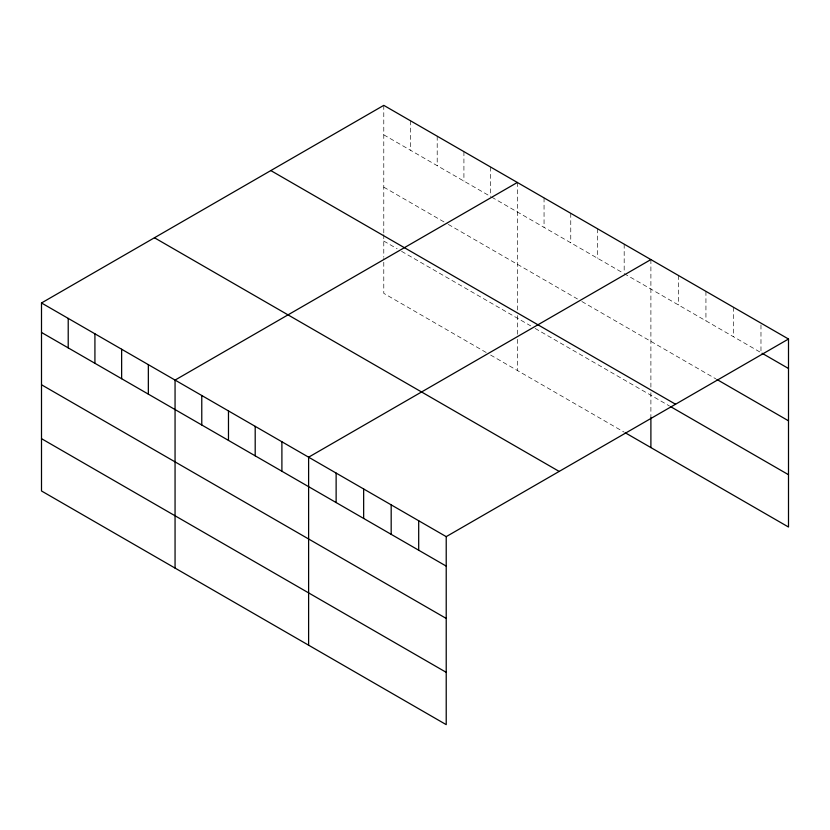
<?xml version="1.0" encoding="UTF-8"?>
<svg xmlns="http://www.w3.org/2000/svg" width="830" height="830" viewBox="0 0 830 830"><rect width="100%" height="100%" fill="white"/><g stroke="black" fill="none" stroke-linecap="round" stroke-linejoin="round"><path stroke-width="0.62" stroke-dasharray="4.15 3.11" d="M383.782 134.834L489.513 195.88M491.744 197.167L623.071 272.987M624.181 273.63L760.975 352.615L760.975 323.129M383.782 187.155L447.225 223.778M448.335 224.422L577.441 298.956M581.892 301.529L715.844 378.864M383.782 241.053L397.134 248.761M401.585 251.334L530.692 325.868M535.143 328.441L669.613 406.067M486.173 352.48L383.782 293.363L383.782 258.483M490.623 355.053L624.181 432.16M733.461 307.245L733.461 336.721M705.936 291.351L705.936 320.837M678.421 275.467L678.421 304.942M650.896 259.572L650.896 387.569M650.896 392.704L650.896 417.687M624.181 244.155L624.181 272.354M597.476 228.738L597.476 258.213M570.76 213.31L570.76 242.785M544.055 197.893L544.055 227.368M517.339 182.465L517.339 310.462M517.339 315.587L517.339 334.355M517.339 339.335L517.339 370.471M490.623 167.048L490.623 196.523M463.918 151.62L463.918 181.106M437.202 136.203L437.202 165.678M410.497 120.786L410.497 150.261M383.782 105.358L383.782 233.355M383.782 234.631L383.782 257.238"/><path stroke-width="1.25" d="M41.5 302.971L446.218 536.637L446.218 724.642L41.5 490.976L41.5 302.971L383.782 105.358L788.5 339.024L788.5 527.029L625.301 432.804M517.339 182.465L175.057 380.088L175.057 568.083M650.896 259.572L308.615 457.195L308.615 645.19M446.218 536.637L788.5 339.024M762.075 353.248L788.5 368.499M716.944 379.497L788.5 420.81M270.829 170.575L675.547 404.231M670.713 406.71L788.5 474.708M154.453 237.764L559.171 471.419M41.5 332.457L446.218 566.112M41.5 384.767L446.218 618.433M41.5 438.665L446.218 672.331M650.896 417.687L650.896 447.577M418.694 520.752L418.694 550.228M391.179 504.858L391.179 534.333M363.654 488.974L363.654 518.449M336.129 473.079L336.129 502.555M281.899 441.768L281.899 471.243M255.194 426.35L255.194 455.826M228.478 410.923L228.478 440.408M201.773 395.505L201.773 424.981M148.342 364.661L148.342 394.136M121.636 349.243L121.636 378.719M94.921 333.816L94.921 363.291M68.216 318.398L68.216 347.874"/></g></svg>
